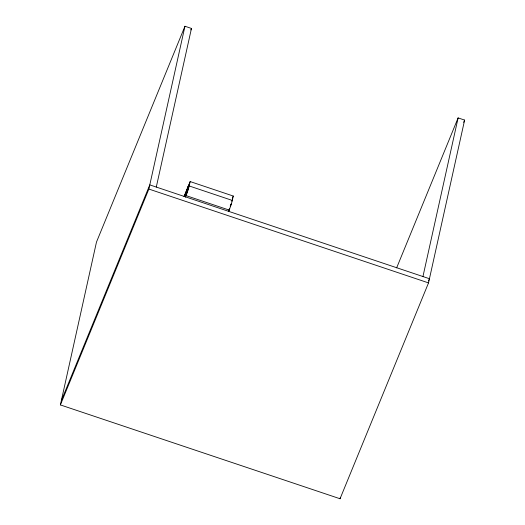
<?xml version="1.0" encoding="UTF-8"?>
<svg xmlns="http://www.w3.org/2000/svg" width="525" height="525" viewBox="0 0 525 525"><rect width="100%" height="100%" fill="white"/><g stroke="black" fill="none" stroke-linecap="round" stroke-linejoin="round"><path stroke-width="0.79" d="M396.644 267.868L458.115 117.902L464.618 120.087L428.525 282.896L340.042 498.75L60.382 404.913L96.475 242.104L184.957 26.25L191.461 28.435L156.292 187.064M60.382 404.913L148.864 189.059L184.957 26.25M185.437 197.111L186.329 194.362A5.165 0.427 -71.5 0 0 188.705 186.401A5.165 0.427 -71.5 0 0 186.034 192.924A5.165 0.427 -71.5 0 0 186.329 194.362M187.714 188.094L187.996 186.841A7.225 0.604 -71.5 0 1 189.184 185.955L190.155 181.571L233.271 196.042L232.299 200.425L189.184 185.955A7.225 0.604 -71.5 0 1 186.047 195.608L185.522 196.823M340.042 498.75L340.351 497.359M422.947 276.537L458.115 117.902M230.665 204.789L230.843 204.186M230.232 206.135L230.462 205.459M187.996 186.841L186.178 191.855A7.225 0.604 -71.5 0 0 184.859 196.501M190.838 29.945L191.461 28.435M61.307 400.739L149.789 184.885L429.45 278.723L428.518 280.993M183.999 196.586L190.155 181.571M184.347 196.317L186.211 191.776M232.345 198.299L233.271 196.042M228.552 211.575L229.169 210.079A7.225 0.604 -71.5 0 0 231.768 202.506A7.225 0.604 -71.5 0 0 232.358 198.87M463.687 122.358L464.618 120.087M228.644 211.293L229.169 210.079L186.047 195.608M148.864 189.059L428.525 282.896M231.827 200.872A5.165 0.427 -71.5 0 1 231.814 201.246M231.131 204.002A5.165 0.427 -71.5 0 1 230.311 206.522M229.445 208.825A5.165 0.427 -71.5 0 1 228.559 210.571M186.132 193.6L187.865 188.626L186.132 193.6"/></g></svg>
